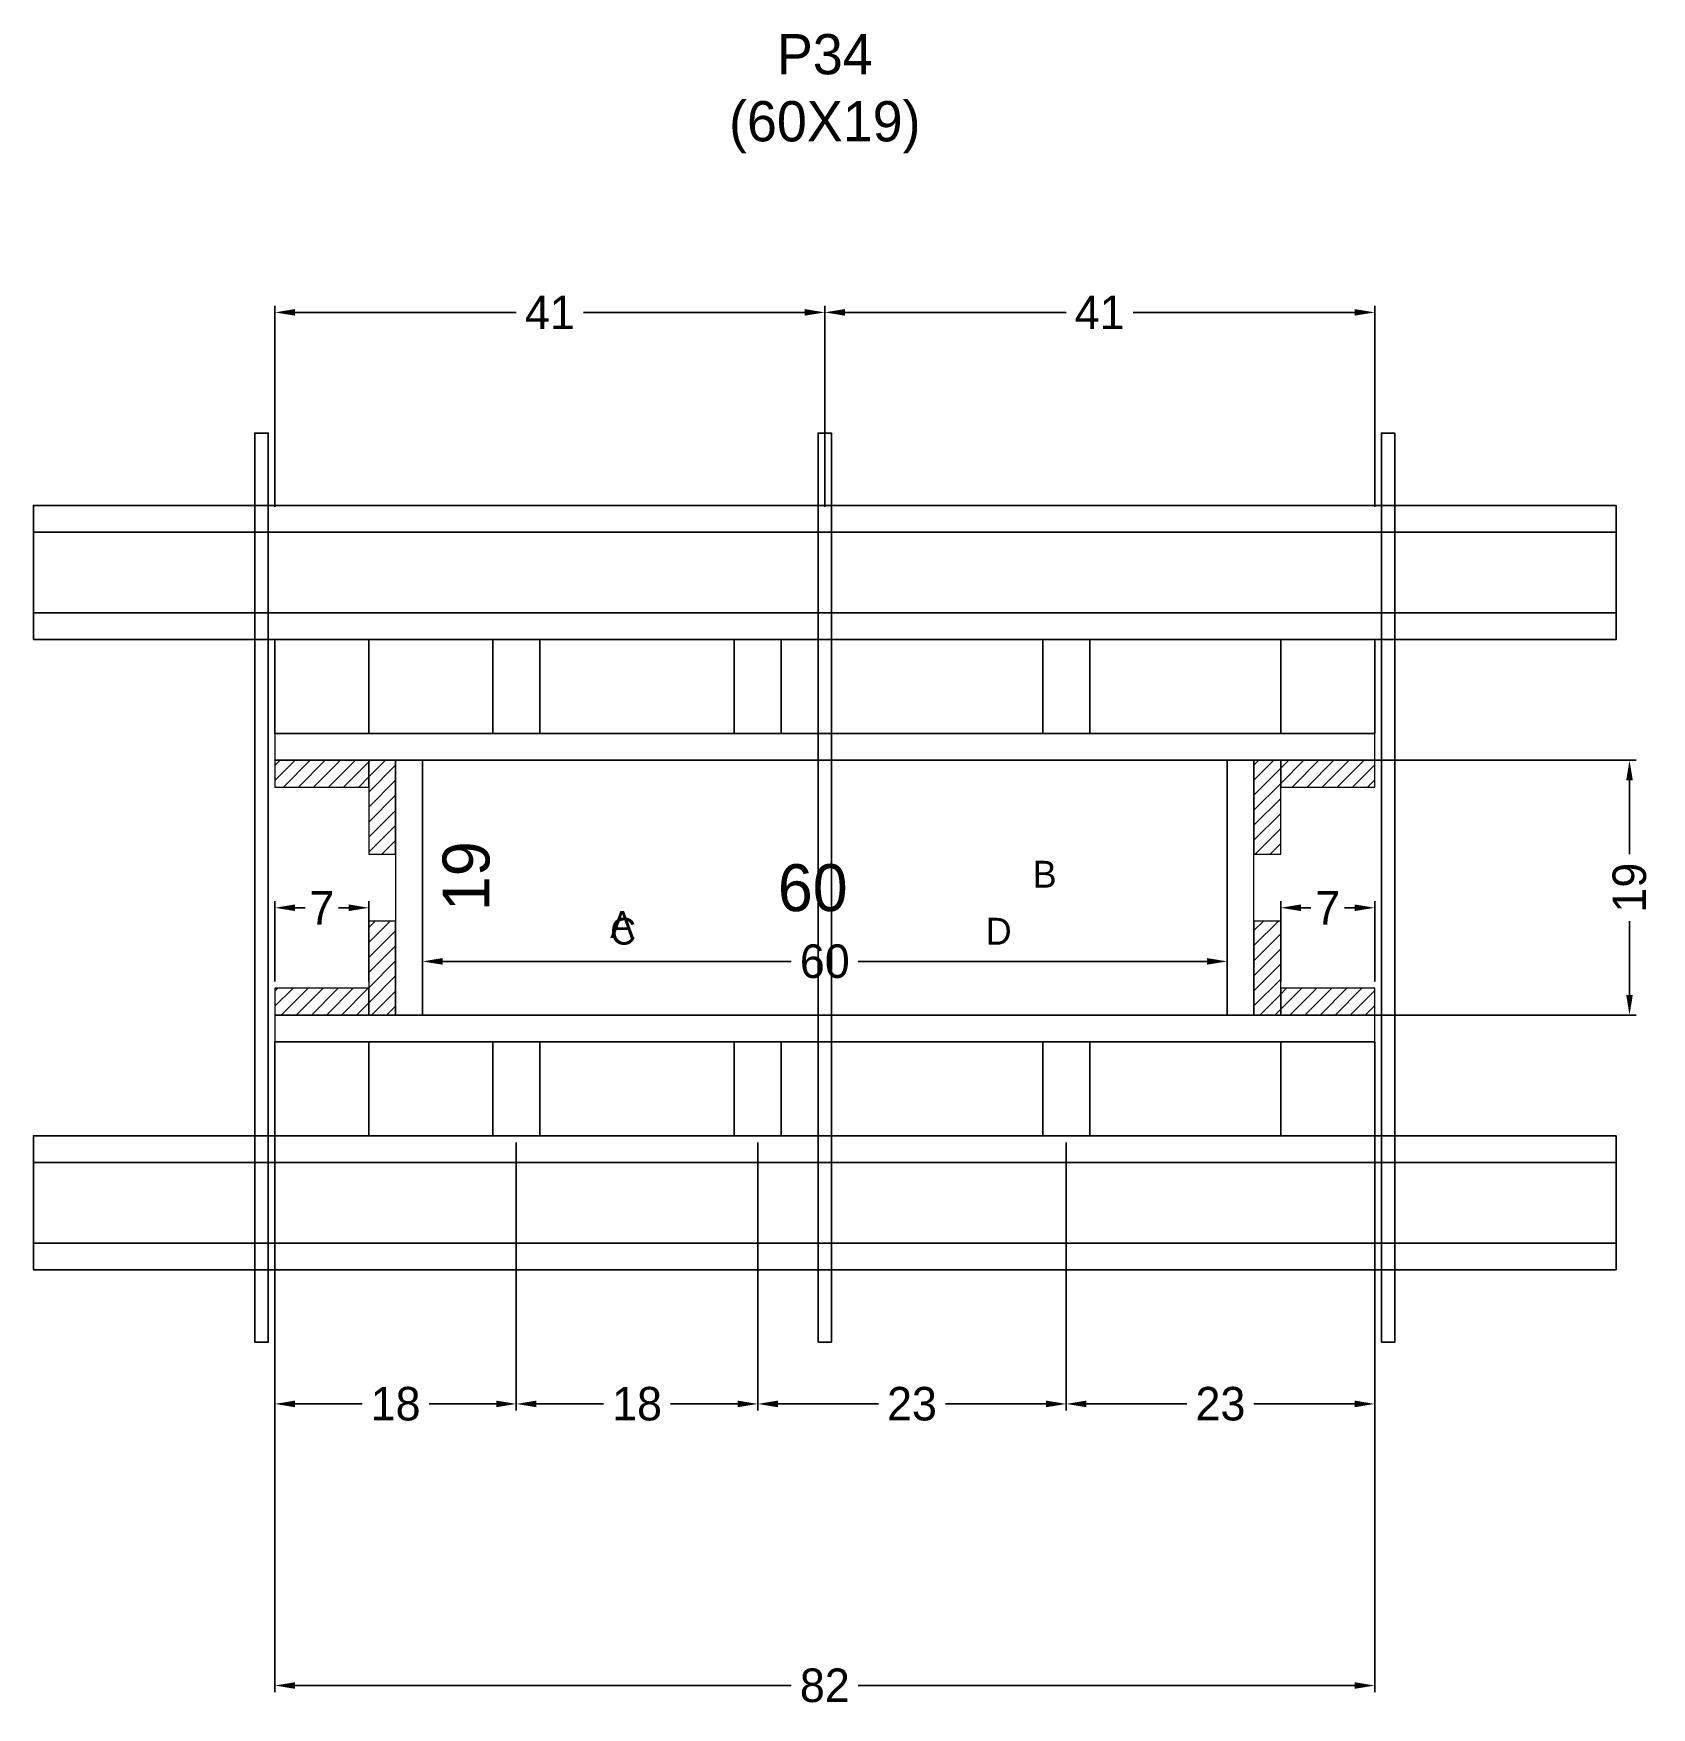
# Model space of a CAD drawing. Header units: centimetres. Extents: x -8500 to 4257, y -467 to 295.
# Drawn here: x -118 to 123.3, y 17.7 to 267.4 of the extents above; entities that cross this region are included whole.
import ezdxf

# ---------------------------------------------------------------- set-up
doc = ezdxf.new("R2010")
doc.units = ezdxf.units.CM
for name, color, linetype in [('CHAPA', 140, 'Continuous'), ('COTA', 241, 'Continuous'), ('Hachura', 251, 'Continuous'), ('Madeira', 30, 'Continuous'), ('NOMENCLATURA', 7, 'Continuous'), ('Painéis', 200, 'Continuous'), ('Perfil Metálico', 150, 'Continuous'), ('SARRAFO', 251, 'Continuous'), ('TEXTO_GERAL', 7, 'Continuous')]:
    doc.layers.add(name, color=color, linetype=linetype)
doc.dimstyles.new('cotax2', dxfattribs={"dimtxt": 2.5, "dimasz": 1.5, "dimexe": 0.5, "dimexo": 0.5, "dimgap": 0.5, "dimtad": 1, "dimcen": 2.5, "dimazin": 3, "dimtfac": 1, "dimtmove": 0, "dimatfit": 3})
pattern_1 = [(45, (0, 0), (-1.122532, 1.122532), [])]

# ---------------------------------------------------------------- blocks, each defined once
blk = doc.blocks.new('_CLOSEDFILLED')
at = {"color": 0, "linetype": 'BYBLOCK'}
blk.add_solid([(-1, 0.164), (0, 0), (-1, -0.164)], dxfattribs=at)
blk = doc.blocks.new('*D36')
for p, q in [((-82, 116), (-82, 20)), ((82, 116), (82, 20)), ((-79, 21), (-5, 21)), ((5, 21), (79, 21))]:
    blk.add_line(p, q)
at = {"layer": 'Defpoints'}
for p in [(-82, 117), (82, 117), (-82, 21)]:
    blk.add_point(p, dxfattribs=at)
at = {"layer": 'COTA', "xscale": 3, "yscale": 3, "rotation": 180}
blk.add_blockref('_CLOSEDFILLED', (-82, 21), dxfattribs=at)
at = {"layer": 'COTA', "xscale": 3, "yscale": 3}
blk.add_blockref('_CLOSEDFILLED', (82, 21), dxfattribs=at)
at = {"layer": 'COTA', "insert": (0, 21), "char_height": 5, "attachment_point": 5}
blk.add_mtext('82', dxfattribs=at)
blk = doc.blocks.new('*D37')
for p, q in [((-82, 102), (-82, 62)), ((-46, 102), (-46, 62)), ((-79, 63), (-69, 63)), ((-59, 63), (-49, 63))]:
    blk.add_line(p, q)
at = {"layer": 'Defpoints'}
for p in [(-82, 103), (-46, 103), (-82, 63)]:
    blk.add_point(p, dxfattribs=at)
at = {"layer": 'COTA', "xscale": 3, "yscale": 3, "rotation": 180}
blk.add_blockref('_CLOSEDFILLED', (-82, 63), dxfattribs=at)
at = {"layer": 'COTA', "xscale": 3, "yscale": 3}
blk.add_blockref('_CLOSEDFILLED', (-46, 63), dxfattribs=at)
at = {"layer": 'COTA', "insert": (-64, 63), "char_height": 5, "attachment_point": 5}
blk.add_mtext('18', dxfattribs=at)
blk = doc.blocks.new('*D38')
for p, q in [((-46, 102), (-46, 62)), ((-10, 102), (-10, 62)), ((-43, 63), (-33, 63)), ((-23, 63), (-13, 63))]:
    blk.add_line(p, q)
at = {"layer": 'Defpoints'}
for p in [(-46, 103), (-10, 103), (-46, 63)]:
    blk.add_point(p, dxfattribs=at)
at = {"layer": 'COTA', "xscale": 3, "yscale": 3, "rotation": 180}
blk.add_blockref('_CLOSEDFILLED', (-46, 63), dxfattribs=at)
at = {"layer": 'COTA', "xscale": 3, "yscale": 3}
blk.add_blockref('_CLOSEDFILLED', (-10, 63), dxfattribs=at)
at = {"layer": 'COTA', "insert": (-28, 63), "char_height": 5, "attachment_point": 5}
blk.add_mtext('18', dxfattribs=at)
blk = doc.blocks.new('*D39')
for p, q in [((-10, 102), (-10, 62)), ((36, 102), (36, 62)), ((-7, 63), (8, 63)), ((18, 63), (33, 63))]:
    blk.add_line(p, q)
at = {"layer": 'Defpoints'}
for p in [(-10, 103), (36, 103), (-10, 63)]:
    blk.add_point(p, dxfattribs=at)
at = {"layer": 'COTA', "xscale": 3, "yscale": 3, "rotation": 180}
blk.add_blockref('_CLOSEDFILLED', (-10, 63), dxfattribs=at)
at = {"layer": 'COTA', "xscale": 3, "yscale": 3}
blk.add_blockref('_CLOSEDFILLED', (36, 63), dxfattribs=at)
at = {"layer": 'COTA', "insert": (13, 63), "char_height": 5, "attachment_point": 5}
blk.add_mtext('23', dxfattribs=at)
blk = doc.blocks.new('*D40')
for p, q in [((36, 102), (36, 62)), ((82, 102), (82, 62)), ((39, 63), (54, 63)), ((64, 63), (79, 63))]:
    blk.add_line(p, q)
at = {"layer": 'Defpoints'}
for p in [(36, 103), (82, 103), (36, 63)]:
    blk.add_point(p, dxfattribs=at)
at = {"layer": 'COTA', "xscale": 3, "yscale": 3, "rotation": 180}
blk.add_blockref('_CLOSEDFILLED', (36, 63), dxfattribs=at)
at = {"layer": 'COTA', "xscale": 3, "yscale": 3}
blk.add_blockref('_CLOSEDFILLED', (82, 63), dxfattribs=at)
at = {"layer": 'COTA', "insert": (59, 63), "char_height": 5, "attachment_point": 5}
blk.add_mtext('23', dxfattribs=at)
blk = doc.blocks.new('*D41')
for p, q in [((-60, 122), (-60, 130)), ((60, 122), (60, 130)), ((-57, 129), (-5, 129)), ((5, 129), (57, 129))]:
    blk.add_line(p, q)
at = {"layer": 'Defpoints'}
for p in [(-60, 129), (-60, 121), (60, 121)]:
    blk.add_point(p, dxfattribs=at)
at = {"layer": 'COTA', "xscale": 3, "yscale": 3, "rotation": 180}
blk.add_blockref('_CLOSEDFILLED', (-60, 129), dxfattribs=at)
at = {"layer": 'COTA', "xscale": 3, "yscale": 3}
blk.add_blockref('_CLOSEDFILLED', (60, 129), dxfattribs=at)
at = {"layer": 'COTA', "insert": (0, 129), "char_height": 5, "attachment_point": 5}
blk.add_mtext('60', dxfattribs=at)
blk = doc.blocks.new('*D42')
for p, q in [((61, 159), (121, 159)), ((120, 145), (120, 156)), ((120, 124), (120, 135)), ((61, 121), (121, 121))]:
    blk.add_line(p, q)
at = {"layer": 'Defpoints'}
for p in [(60, 159), (60, 121), (120, 121)]:
    blk.add_point(p, dxfattribs=at)
at = {"layer": 'COTA', "xscale": 3, "yscale": 3}
for p, rotation in [((120, 159), 90), ((120, 121), -90.00000000000001)]:
    blk.add_blockref('_CLOSEDFILLED', p, dxfattribs=dict(at, rotation=rotation))
at = {"layer": 'COTA', "insert": (120, 140), "char_height": 5, "attachment_point": 5, "rotation": 90}
blk.add_mtext('19', dxfattribs=at)
blk = doc.blocks.new('*D43')
for p, q in [((-82, 126), (-82, 138)), ((-68, 126), (-68, 138)), ((-79, 137), (-77.5, 137)), ((-72.5, 137), (-71, 137))]:
    blk.add_line(p, q)
at = {"layer": 'Defpoints'}
for p in [(-82, 137), (-82, 125), (-68, 125)]:
    blk.add_point(p, dxfattribs=at)
at = {"layer": 'COTA', "xscale": 3, "yscale": 3, "rotation": 180}
blk.add_blockref('_CLOSEDFILLED', (-82, 137), dxfattribs=at)
at = {"layer": 'COTA', "xscale": 3, "yscale": 3}
blk.add_blockref('_CLOSEDFILLED', (-68, 137), dxfattribs=at)
at = {"layer": 'COTA', "insert": (-75, 137), "char_height": 5, "attachment_point": 5}
blk.add_mtext('7', dxfattribs=at)
blk = doc.blocks.new('*D44')
for p, q in [((68, 126), (68, 138)), ((82, 126), (82, 138)), ((71, 137), (72.5, 137)), ((77.5, 137), (79, 137))]:
    blk.add_line(p, q)
at = {"layer": 'Defpoints'}
for p in [(68, 137), (68, 125), (82, 125)]:
    blk.add_point(p, dxfattribs=at)
at = {"layer": 'COTA', "xscale": 3, "yscale": 3, "rotation": 180}
blk.add_blockref('_CLOSEDFILLED', (68, 137), dxfattribs=at)
at = {"layer": 'COTA', "xscale": 3, "yscale": 3}
blk.add_blockref('_CLOSEDFILLED', (82, 137), dxfattribs=at)
at = {"layer": 'COTA', "insert": (75, 137), "char_height": 5, "attachment_point": 5}
blk.add_mtext('7', dxfattribs=at)
blk = doc.blocks.new('*D45')
for p, q in [((-82, 196.8), (-82, 226.8)), ((-79, 225.8), (-46, 225.8)), ((-36, 225.8), (-3, 225.8)), ((0, 196.8), (0, 226.8))]:
    blk.add_line(p, q)
at = {"layer": 'Defpoints'}
for p in [(-82, 225.8), (-82, 195.8), (0, 195.8)]:
    blk.add_point(p, dxfattribs=at)
at = {"layer": 'COTA', "xscale": 3, "yscale": 3, "rotation": 180}
blk.add_blockref('_CLOSEDFILLED', (-82, 225.8), dxfattribs=at)
at = {"layer": 'COTA', "xscale": 3, "yscale": 3}
blk.add_blockref('_CLOSEDFILLED', (0, 225.8), dxfattribs=at)
at = {"layer": 'COTA', "insert": (-41, 225.8), "char_height": 5, "attachment_point": 5}
blk.add_mtext('41', dxfattribs=at)
blk = doc.blocks.new('*D46')
for p, q in [((0, 196.8), (0, 226.8)), ((3, 225.8), (36, 225.8)), ((46, 225.8), (79, 225.8)), ((82, 196.8), (82, 226.8))]:
    blk.add_line(p, q)
at = {"layer": 'Defpoints'}
for p in [(0, 225.8), (0, 195.8), (82, 195.8)]:
    blk.add_point(p, dxfattribs=at)
at = {"layer": 'COTA', "xscale": 3, "yscale": 3, "rotation": 180}
blk.add_blockref('_CLOSEDFILLED', (0, 225.8), dxfattribs=at)
at = {"layer": 'COTA', "xscale": 3, "yscale": 3}
blk.add_blockref('_CLOSEDFILLED', (82, 225.8), dxfattribs=at)
at = {"layer": 'COTA', "insert": (41, 225.8), "char_height": 5, "attachment_point": 5}
blk.add_mtext('41', dxfattribs=at)

msp = doc.modelspace()

# ---------------------------------------------------------------- hatches: boundary and pattern name
at = {"layer": 'Hachura'}
h = msp.add_hatch(dxfattribs=at)
h.set_pattern_fill('ANSI31')
h.set_pattern_definition(pattern_1)
h.paths.add_polyline_path([(-82, 155), (-68, 155), (-68, 159), (-82, 159)])
h = msp.add_hatch(dxfattribs=at)
h.set_pattern_fill('ANSI31')
h.set_pattern_definition(pattern_1)
h.paths.add_polyline_path([(-68, 145), (-64, 145), (-64, 159), (-68, 159)])
h = msp.add_hatch(dxfattribs=at)
h.set_pattern_fill('ANSI31')
h.set_pattern_definition(pattern_1)
h.paths.add_polyline_path([(64, 145), (68, 145), (68, 159), (64, 159)])
h = msp.add_hatch(dxfattribs=at)
h.set_pattern_fill('ANSI31')
h.set_pattern_definition(pattern_1)
h.paths.add_polyline_path([(68, 155), (82, 155), (82, 159), (68, 159)])
h = msp.add_hatch(dxfattribs=at)
h.set_pattern_fill('ANSI31')
h.set_pattern_definition(pattern_1)
h.paths.add_polyline_path([(-68, 121), (-64, 121), (-64, 135), (-68, 135)])
h = msp.add_hatch(dxfattribs=at)
h.set_pattern_fill('ANSI31')
h.set_pattern_definition(pattern_1)
h.paths.add_polyline_path([(64, 121), (68, 121), (68, 135), (64, 135)])
h = msp.add_hatch(dxfattribs=at)
h.set_pattern_fill('ANSI31')
h.set_pattern_definition(pattern_1)
h.paths.add_polyline_path([(-82, 121), (-68, 121), (-68, 125), (-82, 125)])
h = msp.add_hatch(dxfattribs=at)
h.set_pattern_fill('ANSI31')
h.set_pattern_definition(pattern_1)
h.paths.add_polyline_path([(68, 121), (82, 121), (82, 125), (68, 125)])

# ---------------------------------------------------------------- linework, layer by layer
at = {"layer": 'CHAPA', "lineweight": 18}
for points in [[(-82, 159), (82, 159), (82, 163), (-82, 163)], [(-82, 159), (82, 159), (82, 163), (-82, 163)], [(-64, 121), (-60, 121), (-60, 159), (-64, 159)], [(-64, 121), (-60, 121), (-60, 159), (-64, 159)], [(60, 121), (64, 121), (64, 159), (60, 159)], [(60, 121), (64, 121), (64, 159), (60, 159)], [(-82, 117), (82, 117), (82, 121), (-82, 121)], [(-82, 117), (82, 117), (82, 121), (-82, 121)]]:
    msp.add_lwpolyline(points, close=True, dxfattribs=at)
at = {"layer": 'Hachura'}
for points in [[(-85, 72.2), (-83, 72.2), (-83, 207.8), (-85, 207.8)], [(-1, 163), (1, 163), (1, 207.8), (-1, 207.8)], [(83, 72.2), (85, 72.2), (85, 207.8), (83, 207.8)], [(-1, 117), (1, 117), (1, 163), (-1, 163)], [(-1, 72.2), (1, 72.2), (1, 117), (-1, 117)]]:
    msp.add_lwpolyline(points, close=True, dxfattribs=at)
at = {"layer": 'Madeira', "color": 126}
for points in [[(-82, 163), (82, 163), (82, 177), (-82, 177)], [(-82, 163), (-68, 163), (-68, 177), (-82, 177)], [(-49.5, 163), (-42.5, 163), (-42.5, 177), (-49.5, 177)], [(-13.5, 163), (-6.5, 163), (-6.5, 177), (-13.5, 177)], [(32.5, 163), (39.5, 163), (39.5, 177), (32.5, 177)], [(68, 163), (82, 163), (82, 177), (68, 177)], [(-82, 103), (82, 103), (82, 117), (-82, 117)], [(-82, 103), (-68, 103), (-68, 117), (-82, 117)], [(-49.5, 103), (-42.5, 103), (-42.5, 117), (-49.5, 117)], [(-13.5, 103), (-6.5, 103), (-6.5, 117), (-13.5, 117)], [(32.5, 103), (39.5, 103), (39.5, 117), (32.5, 117)], [(68, 103), (82, 103), (82, 117), (68, 117)]]:
    msp.add_lwpolyline(points, close=True, dxfattribs=at)
at = {"layer": 'Painéis'}
msp.add_lwpolyline([(-60, 121), (60, 121), (60, 159), (-60, 159)], close=True, dxfattribs=at)
at = {"layer": 'Perfil Metálico', "color": 224}
for points in [[(-118, 177), (118, 177), (118, 197), (-118, 197)], [(-118, 181), (118, 181), (118, 193), (-118, 193)], [(-118, 83), (118, 83), (118, 103), (-118, 103)], [(-118, 87), (118, 87), (118, 99), (-118, 99)]]:
    msp.add_lwpolyline(points, close=True, dxfattribs=at)
at = {"layer": 'SARRAFO', "color": 251, "lineweight": 13}
for points in [[(-82, 155), (-68, 155), (-68, 159), (-82, 159)], [(-68, 145), (-64, 145), (-64, 159), (-68, 159)], [(64, 145), (68, 145), (68, 159), (64, 159)], [(68, 155), (82, 155), (82, 159), (68, 159)], [(-68, 121), (-64, 121), (-64, 135), (-68, 135)], [(64, 121), (68, 121), (68, 135), (64, 135)], [(-82, 121), (-68, 121), (-68, 125), (-82, 125)], [(68, 121), (82, 121), (82, 125), (68, 125)]]:
    msp.add_lwpolyline(points, close=True, dxfattribs=at)

# ---------------------------------------------------------------- texts
at = {"layer": 'COTA'}
msp.add_text('19', height=7, rotation=90, dxfattribs=at).set_placement((-50, 136.5))
msp.add_text('60', height=7, dxfattribs=at).set_placement((-7, 136.5))
at = {"layer": 'NOMENCLATURA', "insert": (0, 249.5), "char_height": 6, "attachment_point": 8}
msp.add_mtext('P34\\P(60X19)', dxfattribs=at)
at = {"layer": 'TEXTO_GERAL'}
for s, p in [('B', (31, 140)), ('A', (-32, 132.5)), ('C', (-32, 131.5)), ('D', (24, 131.5))]:
    msp.add_text(s, height=4, dxfattribs=at).set_placement(p)

# ---------------------------------------------------------------- dimensions: what is measured, and where the dimension line sits
at = {"layer": 'COTA'}
for base, p1, p2, picture, middle in [((-82, 225.8), (-82, 195.8), (0, 195.8), '*D45', (-41, 225.8)), ((0, 225.8), (0, 195.8), (82, 195.8), '*D46', (41, 225.8)), ((-82, 137), (-82, 125), (-68, 125), '*D43', (-75, 137)), ((68, 137), (68, 125), (82, 125), '*D44', (75, 137)), ((-60, 129), (-60, 121), (60, 121), '*D41', (0, 129)), ((-82, 21), (-82, 117), (82, 117), '*D36', (0, 21))]:
    dim = msp.add_linear_dim(base=base, p1=p1, p2=p2, dimstyle='cotax2', dxfattribs=at)
    dim.commit()
    dim.dimension.update_dxf_attribs({"geometry": picture, "text_midpoint": middle})
dim = msp.add_linear_dim(base=(120, 121), p1=(60, 121), p2=(60, 159), angle=90, dimstyle='cotax2', dxfattribs=at)
dim.commit()
dim.dimension.update_dxf_attribs({"geometry": '*D42', "text_midpoint": (120, 140)})
for base, p1, p2, text, picture, middle in [((-82, 63), (-82, 103), (-46, 103), '18', '*D37', (-64, 63)), ((-46, 63), (-46, 103), (-10, 103), '18', '*D38', (-28, 63)), ((-10, 63), (-10, 103), (36, 103), '23', '*D39', (13, 63)), ((36, 63), (36, 103), (82, 103), '23', '*D40', (59, 63))]:
    dim = msp.add_linear_dim(base=base, p1=p1, p2=p2, text=text, dimstyle='cotax2', dxfattribs=at)
    dim.commit()
    dim.dimension.update_dxf_attribs({"geometry": picture, "text_midpoint": middle})

doc.saveas('drawing.dxf')
